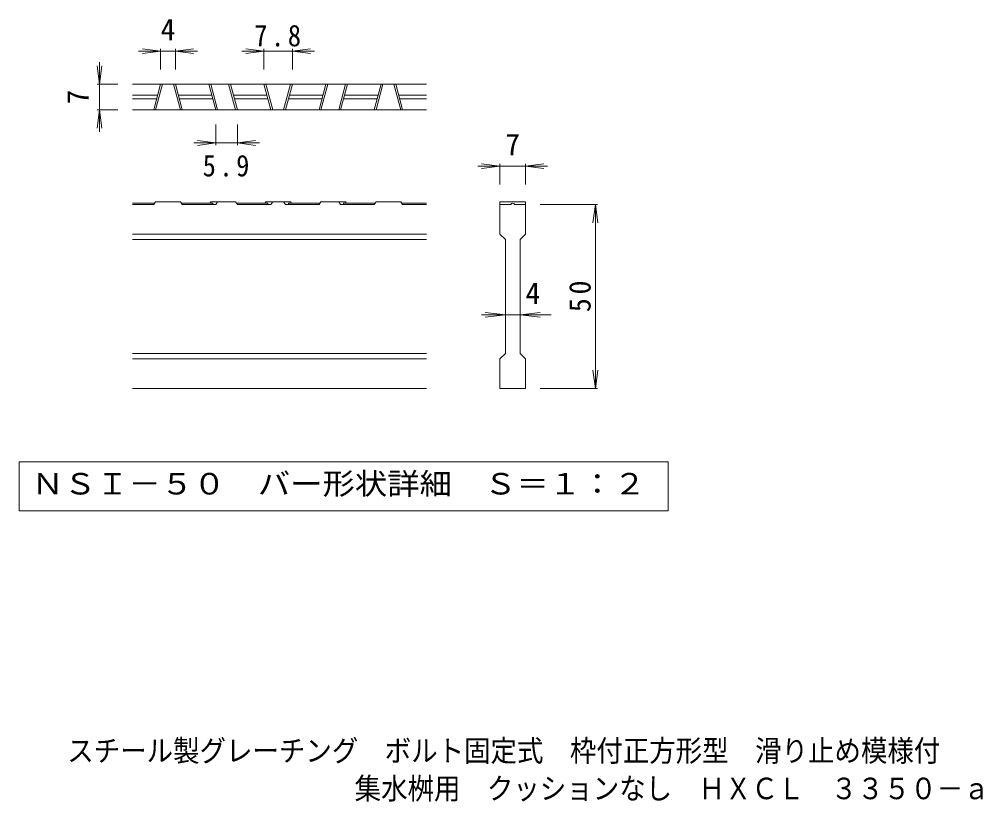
# Model space of a CAD drawing. Units: millimetres on the paper, enlarged 6 times, with parts at other scales. Extents: x -696 to 1000, y -824 to 773.
# Drawn here: x -555 to 231, y -824 to -185 of the extents above; entities that cross this region are included whole.
import ezdxf
from ezdxf.enums import TextEntityAlignment as Align

# ---------------------------------------------------------------- set-up
doc = ezdxf.new("R2010")
doc.units = ezdxf.units.MM
doc.header["$LTSCALE"] = 6
for name, color, linetype, lineweight in [('D-0', 7, 'Continuous', 9), ('D-2', 3, 'Continuous', 9), ('D-4', 7, 'Continuous', 9), ('F-5_F-5ﾚｲﾔ', 2, 'Continuous', 9)]:
    doc.layers.add(name, color=color, linetype=linetype, lineweight=lineweight)
doc.styles.add('ＭＳ ゴシック', font='')
doc.styles.get('ＭＳ ゴシック').set_extended_font_data('MS Gothic')

msp = doc.modelspace()

# ---------------------------------------------------------------- linework, layer by layer
at = {"layer": 'D-0'}
msp.add_lwpolyline([(-555.349, -546.827), (-555.349, -586.698), (-25.364, -586.698), (-25.364, -546.827)], close=True, dxfattribs=at)
at = {"layer": 'D-2'}
for p, q in [((-222.857, -238.427), (-462.857, -238.427)), ((-445.513, -259.427), (-439.886, -238.427)), ((-443.96, -259.427), (-438.333, -238.427)), ((-423.811, -259.427), (-429.438, -238.427)), ((-422.259, -259.427), (-427.886, -238.427)), ((-400.513, -238.427), (-394.886, -259.427)), ((-398.96, -238.427), (-393.333, -259.427)), ((-378.811, -259.427), (-384.438, -238.427)), ((-377.259, -259.427), (-382.886, -238.427)), ((-355.513, -238.427), (-349.886, -259.427)), ((-353.96, -238.427), (-348.333, -259.427)), ((-333.811, -238.427), (-339.438, -259.427)), ((-332.259, -238.427), (-337.886, -259.427)), ((-310.513, -259.427), (-304.886, -238.427)), ((-308.96, -259.427), (-303.333, -238.427)), ((-288.811, -238.427), (-294.438, -259.427)), ((-287.259, -238.427), (-292.886, -259.427)), ((-265.513, -259.427), (-259.886, -238.427)), ((-263.96, -259.427), (-258.333, -238.427)), ((-243.811, -259.427), (-249.438, -238.427)), ((-242.259, -259.427), (-247.886, -238.427)), ((-462.857, -247.427), (-442.297, -247.427)), ((-462.857, -250.427), (-443.101, -250.427)), ((-425.474, -247.427), (-398.101, -247.427)), ((-424.67, -250.427), (-397.297, -250.427)), ((-380.474, -247.427), (-353.101, -247.427)), ((-379.67, -250.427), (-352.297, -250.427)), ((-335.474, -250.427), (-308.101, -250.427)), ((-334.67, -247.427), (-307.297, -247.427)), ((-290.474, -250.427), (-263.101, -250.427)), ((-289.67, -247.427), (-262.297, -247.427)), ((-245.474, -247.427), (-222.857, -247.427)), ((-244.67, -250.427), (-222.857, -250.427)), ((-222.857, -259.427), (-462.857, -259.427)), ((-444.736, -335.627), (-462.857, -335.627)), ((-445.513, -336.827), (-462.857, -336.827)), ((-445.513, -336.827), (-443.96, -334.427)), ((-423.811, -334.427), (-443.96, -334.427)), ((-423.811, -334.427), (-422.259, -336.827)), ((-397.297, -335.627), (-423.035, -335.627)), ((-394.886, -336.827), (-422.259, -336.827)), ((-398.96, -334.427), (-399.736, -335.627)), ((-378.811, -334.427), (-398.96, -334.427)), ((-397.297, -335.627), (-397.297, -336.827)), ((-393.333, -334.427), (-394.886, -336.827)), ((-378.811, -334.427), (-377.259, -336.827)), ((-352.297, -335.627), (-378.035, -335.627)), ((-349.886, -336.827), (-377.259, -336.827)), ((-354.736, -335.627), (-353.96, -334.427)), ((-333.811, -334.427), (-353.96, -334.427)), ((-352.297, -335.627), (-352.297, -336.827)), ((-349.886, -336.827), (-348.333, -334.427)), ((-339.438, -334.427), (-337.886, -336.827)), ((-310.513, -336.827), (-337.886, -336.827)), ((-335.474, -335.627), (-335.474, -336.827)), ((-309.736, -335.627), (-335.474, -335.627)), ((-333.035, -335.627), (-333.811, -334.427)), ((-308.96, -334.427), (-310.513, -336.827)), ((-308.96, -334.427), (-288.811, -334.427)), ((-294.438, -334.427), (-292.886, -336.827)), ((-265.513, -336.827), (-292.886, -336.827)), ((-290.474, -335.627), (-264.736, -335.627)), ((-290.474, -335.627), (-290.474, -336.827)), ((-288.811, -334.427), (-288.035, -335.627)), ((-263.96, -334.427), (-265.513, -336.827)), ((-263.96, -334.427), (-243.811, -334.427)), ((-242.259, -336.827), (-243.811, -334.427)), ((-243.035, -335.627), (-222.857, -335.627)), ((-242.259, -336.827), (-222.857, -336.827)), ((-162.857, -334.427), (-162.857, -336.827)), ((-162.857, -360.827), (-162.857, -336.827)), ((-162.857, -336.827), (-153.857, -336.827)), ((-152.387, -335.627), (-152.326, -335.627)), ((-150.857, -336.827), (-141.857, -336.827)), ((-141.857, -336.827), (-141.857, -360.827)), ((-222.857, -360.827), (-462.857, -360.827)), ((-162.857, -360.827), (-158.357, -365.327)), ((-146.357, -365.327), (-141.857, -360.827)), ((-222.857, -365.327), (-462.857, -365.327)), ((-158.357, -458.327), (-158.357, -365.327)), ((-146.357, -365.327), (-146.357, -458.327)), ((-222.857, -458.327), (-462.857, -458.327)), ((-222.857, -462.827), (-462.857, -462.827)), ((-162.857, -462.827), (-158.357, -458.327)), ((-162.857, -486.827), (-162.857, -462.827)), ((-146.357, -458.327), (-141.857, -462.827)), ((-141.857, -462.827), (-141.857, -486.827)), ((-222.857, -486.827), (-462.857, -486.827)), ((-141.857, -486.827), (-162.857, -486.827))]:
    msp.add_line(p, q, dxfattribs=at)
msp.add_lwpolyline([(-162.857, -334.427), (-141.857, -334.427), (-141.857, -336.827)], dxfattribs=at)
for centre, start, end in [((-152.387, -337.127), 90, 168.46303), ((-152.326, -337.127), 11.53696, 90)]:
    msp.add_arc(centre, 1.5, start, end, dxfattribs=at)
at = {"layer": 'D-4'}
for p, q in [((-439.886, -211.427), (-457.886, -211.427)), ((-439.886, -211.427), (-454.757, -209.469)), ((-439.886, -211.427), (-454.757, -213.385)), ((-439.886, -209.627), (-439.886, -226.427)), ((-439.886, -211.427), (-427.886, -211.427)), ((-427.886, -211.427), (-413.014, -209.469)), ((-427.886, -209.627), (-427.886, -226.427)), ((-427.886, -211.427), (-413.014, -213.385)), ((-427.886, -211.427), (-409.886, -211.427)), ((-355.513, -211.427), (-373.513, -211.427)), ((-355.513, -211.427), (-370.384, -209.469)), ((-355.513, -211.427), (-370.384, -213.385)), ((-355.513, -209.627), (-355.513, -226.427)), ((-355.513, -211.427), (-332.259, -211.427)), ((-332.259, -211.427), (-317.387, -209.469)), ((-332.259, -209.627), (-332.259, -226.427)), ((-332.259, -211.427), (-317.387, -213.385)), ((-332.259, -211.427), (-314.259, -211.427)), ((-489.857, -238.427), (-491.815, -223.555)), ((-489.857, -238.427), (-489.857, -220.427)), ((-489.857, -238.427), (-487.899, -223.555)), ((-491.657, -238.427), (-474.857, -238.427)), ((-489.857, -238.427), (-489.857, -259.427)), ((-489.857, -259.427), (-491.815, -274.299)), ((-491.657, -259.427), (-474.857, -259.427)), ((-489.857, -259.427), (-487.899, -274.299)), ((-489.857, -259.427), (-489.857, -277.427)), ((-394.886, -288.227), (-394.886, -271.427)), ((-377.259, -288.227), (-377.259, -271.427)), ((-394.886, -286.427), (-412.886, -286.427)), ((-394.886, -286.427), (-409.757, -284.469)), ((-394.886, -286.427), (-409.757, -288.385)), ((-377.259, -286.427), (-362.387, -288.385)), ((-377.259, -286.427), (-359.259, -286.427)), ((-162.857, -305.328), (-180.857, -305.328)), ((-162.857, -305.328), (-177.728, -303.37)), ((-162.857, -305.328), (-177.728, -307.285)), ((-162.857, -303.528), (-162.857, -320.328)), ((-141.857, -305.328), (-162.857, -305.328)), ((-141.857, -305.328), (-126.985, -303.37)), ((-141.857, -303.528), (-141.857, -320.328)), ((-141.857, -305.328), (-126.985, -307.285)), ((-141.857, -305.328), (-123.857, -305.328)), ((-83.057, -336.827), (-129.857, -336.827)), ((-84.857, -336.827), (-86.815, -351.699)), ((-84.857, -336.827), (-82.899, -351.699)), ((-84.857, -486.827), (-84.857, -336.827)), ((-158.357, -426.827), (-174.728, -424.869)), ((-146.357, -426.827), (-129.985, -424.869)), ((-158.357, -426.827), (-177.857, -426.827)), ((-158.357, -426.827), (-174.728, -428.785)), ((-146.357, -426.827), (-158.357, -426.827)), ((-146.357, -426.827), (-129.985, -428.785)), ((-146.357, -426.827), (-120.857, -426.827)), ((-84.857, -486.827), (-86.815, -471.956)), ((-84.857, -486.827), (-82.899, -471.956)), ((-83.057, -486.827), (-129.857, -486.827))]:
    msp.add_line(p, q, dxfattribs=at)
msp.add_lwpolyline([(-394.886, -286.427), (-377.259, -286.427), (-362.387, -284.469)], dxfattribs=at)

# ---------------------------------------------------------------- texts
at = {"layer": 'D-0', "color": 2, "style": 'ＭＳ ゴシック', "width": 1.1}
msp.add_text('ＮＳＩ－５０\u3000バー形状詳細\u3000Ｓ＝１：２', height=17.6, dxfattribs=at).set_placement((-545.357, -578.763), align=Align.BOTTOM_LEFT)
at = {"layer": 'D-4', "color": 2, "style": 'ＭＳ ゴシック'}
for s, p in [('4', (-439.886, -207.827)), ('7', (-158.357, -301.728)), ('4', (-141.857, -423.227))]:
    msp.add_text(s, height=17.6, dxfattribs=at).set_placement(p, align=Align.BOTTOM_LEFT)
msp.add_text('7', height=17.6, rotation=90, dxfattribs=at).set_placement((-493.457, -254.927), align=Align.BOTTOM_LEFT)
at = {"layer": 'D-4', "color": 2, "char_height": 17.6, "attachment_point": 7, "style": 'ＭＳ ゴシック'}
for s, insert in [('\\T1.27;\\W0.9;7.8', (-363.386, -207.827)), ('\\T1.27;\\W0.9;5.9', (-405.572, -314.027))]:
    msp.add_mtext(s, dxfattribs=dict(at, insert=insert))
at = {"layer": 'D-4', "color": 2, "insert": (-88.457, -424.577), "char_height": 17.6, "attachment_point": 7, "rotation": 90, "style": 'ＭＳ ゴシック'}
msp.add_mtext('\\T1.27;\\W0.95;50', dxfattribs=at)
at = {"layer": 'F-5_F-5ﾚｲﾔ', "style": 'ＭＳ ゴシック', "width": 0.9}
for s, p in [('スチール製グレーチング\u3000ボルト固定式\u3000枠付正方形型\u3000滑り止め模様付', (-516.162, -796.766)), ('集水桝用\u3000クッションなし\u3000ＨＸＣＬ\u3000３３５０－ａ', (-281.456, -827.581))]:
    msp.add_text(s, height=17.6, dxfattribs=at).set_placement(p, align=Align.BOTTOM_LEFT)

doc.saveas('drawing.dxf')
